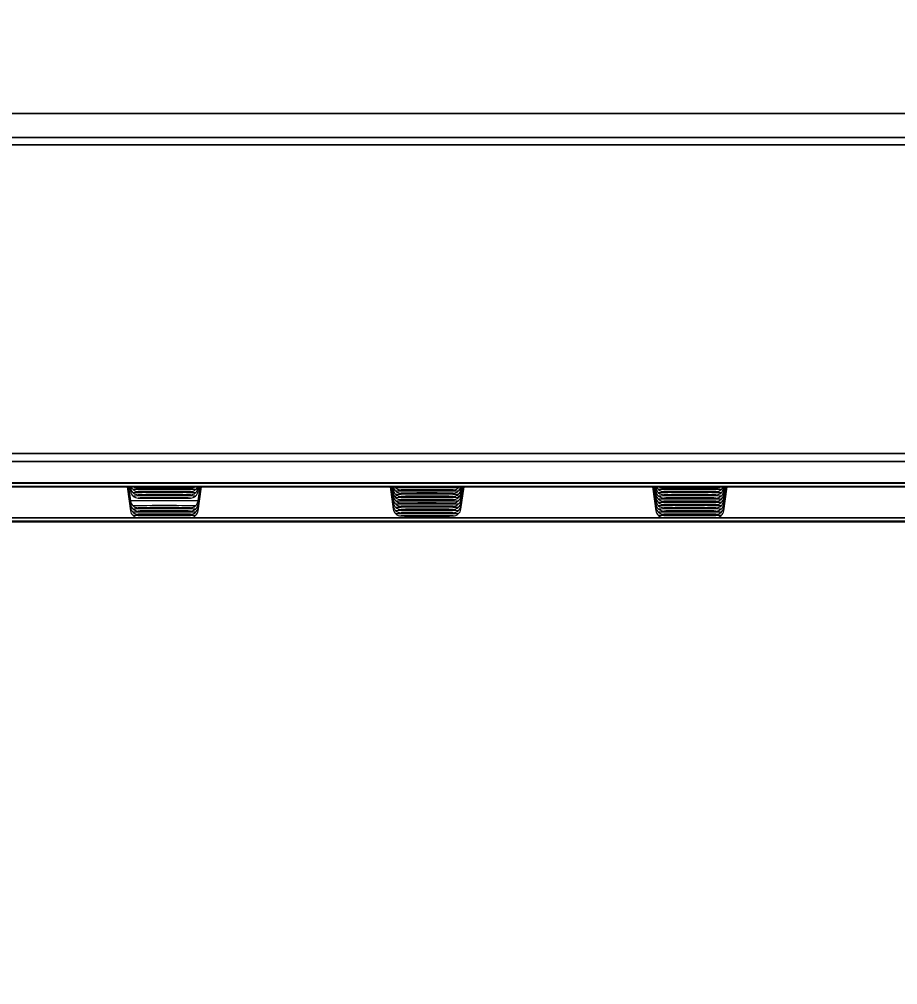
# Model space of a CAD drawing. Header units: millimetres. Extents: x 8883 to 11259, y -10160 to -6800.
# Drawn here: x 9702.96 to 9736.21, y -7774.29 to -7737.75 of the extents above; entities that cross this region are included whole.
import ezdxf

# ---------------------------------------------------------------- set-up
doc = ezdxf.new("R2010")
doc.units = ezdxf.units.MM
doc.layers.add('DIM', color=5, linetype='Continuous', lineweight=13)
doc.styles.add('ARIAL', font='arial.ttf')
doc.dimstyles.get("Standard").update_dxf_attribs({"dimtxt": 15, "dimasz": 15, "dimexe": 0.18, "dimexo": 0.0625, "dimgap": 4, "dimtad": 0, "dimdec": 1, "dimdsep": 46, "dimtxsty": 'ARIAL', "dimcen": 0, "dimclrd": 5, "dimclre": 5, "dimclrt": 5, "dimadec": 0, "dimazin": 0, "dimtfac": 1, "dimtdec": 1, "dimtofl": 0, "dimtmove": 0, "dimatfit": 3, "dimfxl": 1, "dimtolj": 1, "dimtzin": 0, "dimarcsym": 0})

# ---------------------------------------------------------------- blocks, each defined once
blk = doc.blocks.new('*D185')
at = {"layer": 'Defpoints', "color": 0, "transparency": 16777216}
for p in [(9678.596, -7626.145), (9989.37, -9683.127), (10114.894, -9683.127)]:
    blk.add_point(p, dxfattribs=at)
at = {"layer": 'DIM', "color": 5, "lineweight": -2, "transparency": 16777216}
for p, q in [((9678.658, -7626.145), (10115.074, -7626.145)), ((10114.894, -7644.145), (10114.894, -8614.508)), ((10114.894, -9665.127), (10114.894, -8694.764)), ((9989.433, -9683.127), (10115.074, -9683.127))]:
    blk.add_line(p, q, dxfattribs=at)
at = {"layer": 'DIM', "color": 5, "transparency": 16777216}
for points in [[(10111.894, -7644.145), (10117.894, -7644.145), (10114.894, -7626.145)], [(10111.894, -9665.127), (10117.894, -9665.127), (10114.894, -9683.127)]]:
    blk.add_solid(points, dxfattribs=at)
at = {"layer": 'DIM', "color": 5, "transparency": 16777216, "insert": (10114.894, -8654.636), "char_height": 18, "attachment_point": 5, "rotation": 90, "style": 'ARIAL'}
blk.add_mtext('\\A1;(2280)', dxfattribs=at)

msp = doc.modelspace()

# ---------------------------------------------------------------- linework, layer by layer
at = {"linetype": 'Continuous', "lineweight": 18}
for p, q in [((9549.041, -7741.315), (9808.15, -7741.315)), ((9549.034, -7742.503), (9808.157, -7742.503)), ((9808.157, -7742.503), (9549.034, -7742.503)), ((9549.041, -7742.23), (9808.15, -7742.23)), ((9808.15, -7742.23), (9549.041, -7742.23)), ((9808.565, -7754.183), (9548.624, -7754.183)), ((9548.624, -7754.183), (9808.565, -7754.183)), ((9808.573, -7754.48), (9548.62, -7754.48)), ((9548.62, -7754.48), (9808.573, -7754.48)), ((9548.618, -7755.295), (9808.573, -7755.295)), ((9808.573, -7755.295), (9548.618, -7755.295)), ((9548.618, -7755.312), (9808.573, -7755.312)), ((9808.575, -7755.432), (9548.618, -7755.432)), ((9808.574, -7755.446), (9548.618, -7755.446)), ((9548.618, -7755.446), (9808.574, -7755.446)), ((9707.035, -7755.446), (9707.162, -7756.349)), ((9707.052, -7755.446), (9707.162, -7756.226)), ((9707.07, -7755.446), (9707.162, -7756.103)), ((9707.087, -7755.446), (9707.162, -7755.98)), ((9707.139, -7755.446), (9707.162, -7755.611)), ((9707.156, -7755.446), (9707.162, -7755.488)), ((9709.729, -7756.349), (9709.856, -7755.446)), ((9709.729, -7756.349), (9709.856, -7755.446)), ((9709.729, -7756.226), (9709.839, -7755.446)), ((9709.729, -7756.226), (9709.839, -7755.446)), ((9709.729, -7756.103), (9709.822, -7755.446)), ((9709.729, -7756.103), (9709.822, -7755.446)), ((9709.729, -7755.98), (9709.804, -7755.446)), ((9709.729, -7755.98), (9709.804, -7755.446)), ((9709.729, -7755.611), (9709.752, -7755.446)), ((9709.729, -7755.611), (9709.752, -7755.446)), ((9709.729, -7755.488), (9709.735, -7755.446)), ((9709.729, -7755.488), (9709.735, -7755.446)), ((9716.994, -7755.446), (9717.112, -7756.288)), ((9717.011, -7755.446), (9717.112, -7756.165)), ((9717.028, -7755.446), (9717.112, -7756.042)), ((9717.045, -7755.446), (9717.112, -7755.918)), ((9717.063, -7755.446), (9717.112, -7755.795)), ((9717.08, -7755.446), (9717.112, -7755.672)), ((9717.097, -7755.446), (9717.112, -7755.549)), ((9719.679, -7756.288), (9719.798, -7755.446)), ((9719.679, -7756.165), (9719.78, -7755.446)), ((9719.679, -7756.042), (9719.763, -7755.446)), ((9719.679, -7755.918), (9719.746, -7755.446)), ((9719.679, -7755.918), (9719.746, -7755.446)), ((9719.679, -7755.795), (9719.728, -7755.446)), ((9719.679, -7755.672), (9719.711, -7755.446)), ((9719.679, -7755.672), (9719.711, -7755.446)), ((9719.679, -7755.549), (9719.694, -7755.446)), ((9726.935, -7755.446), (9727.062, -7756.349)), ((9726.952, -7755.446), (9727.062, -7756.226)), ((9726.97, -7755.446), (9727.062, -7756.103)), ((9726.987, -7755.446), (9727.062, -7755.98)), ((9727.004, -7755.446), (9727.062, -7755.857)), ((9727.021, -7755.446), (9727.062, -7755.734)), ((9727.039, -7755.446), (9727.062, -7755.611)), ((9727.056, -7755.446), (9727.062, -7755.488)), ((9729.629, -7756.349), (9729.756, -7755.446)), ((9729.629, -7756.226), (9729.739, -7755.446)), ((9729.629, -7756.103), (9729.722, -7755.446)), ((9729.629, -7755.98), (9729.704, -7755.446)), ((9729.629, -7755.857), (9729.687, -7755.446)), ((9729.629, -7755.857), (9729.687, -7755.446)), ((9729.629, -7755.734), (9729.67, -7755.446)), ((9729.629, -7755.734), (9729.67, -7755.446)), ((9729.629, -7755.611), (9729.652, -7755.446)), ((9729.629, -7755.488), (9729.635, -7755.446)), ((9548.618, -7756.749), (9808.573, -7756.749)), ((9808.573, -7756.749), (9548.618, -7756.749)), ((9548.618, -7756.763), (9808.565, -7756.763)), ((9688.754, -7756.614), (9708.218, -7756.614)), ((9708.218, -7756.614), (9688.754, -7756.614)), ((9708.653, -7756.614), (9728.117, -7756.614)), ((9728.117, -7756.614), (9708.653, -7756.614)), ((9728.556, -7756.614), (9748.02, -7756.614)), ((9748.02, -7756.614), (9728.556, -7756.614))]:
    msp.add_line(p, q, dxfattribs=at)
at = {"linetype": 'Continuous', "lineweight": 13}
for centre, major_axis, ratio, start_param, end_param in [((9708.446, -7755.488), (-1.284, 0), 0.006916, 6.017818, 6.283185), ((9708.446, -7755.611), (-1.284, 0), 0.006916, 6.017818, 6.283185), ((9708.446, -7755.549), (-1.183, 0), 0.006916, 3.141593, 6.283185), ((9708.446, -7755.672), (-1.183, 0), 0.006916, 3.141593, 6.283185), ((9708.446, -7755.5), (-0.987, 0), 0.006916, 3.141593, 6.283185), ((9708.446, -7755.623), (-0.987, 0), 0.006916, 3.141593, 6.283185), ((9708.446, -7755.488), (-1.284, 0), 0.006916, 3.141593, 3.406957), ((9708.446, -7755.611), (-1.284, 0), 0.006916, 3.141593, 3.406957), ((9718.396, -7755.549), (-1.284, 0), 0.006916, 6.017818, 6.283185), ((9718.396, -7755.672), (-1.284, 0), 0.006916, 6.017818, 6.283185), ((9718.396, -7755.488), (-1.183, 0), 0.006916, 3.141593, 6.283185), ((9718.396, -7755.611), (-1.183, 0), 0.006916, 3.141593, 6.283185), ((9718.396, -7755.561), (-0.987, 0), 0.006916, 3.141593, 6.283185), ((9718.396, -7755.684), (-0.987, 0), 0.006916, 3.141593, 6.283185), ((9718.396, -7755.549), (-1.284, 0), 0.006916, 3.141593, 3.406957), ((9718.396, -7755.672), (-1.284, 0), 0.006916, 3.141593, 3.406957), ((9728.346, -7755.488), (-1.284, 0), 0.006916, 6.017818, 6.283185), ((9728.346, -7755.611), (-1.284, 0), 0.006916, 6.017818, 6.283185), ((9728.346, -7755.549), (-1.183, 0), 0.006916, 3.141593, 6.283185), ((9728.346, -7755.672), (-1.183, 0), 0.006916, 3.141593, 6.283185), ((9728.346, -7755.5), (-0.987, 0), 0.006916, 3.141593, 6.283185), ((9728.346, -7755.623), (-0.987, 0), 0.006916, 3.141593, 6.283185), ((9728.346, -7755.488), (-1.284, 0), 0.006916, 3.141593, 3.406957), ((9728.346, -7755.611), (-1.284, 0), 0.006916, 3.141593, 3.406957), ((9708.446, -7755.98), (-1.284, 0), 0.006916, 3.141593, 6.283185), ((9708.446, -7755.795), (-1.183, 0), 0.006916, 3.141593, 6.283185), ((9708.446, -7755.746), (-0.987, 0), 0.006916, 3.141593, 6.283185), ((9708.446, -7755.869), (-0.987, 0), 0.006916, 3.141593, 6.283185), ((9718.396, -7755.918), (-1.284, 0), 0.006916, 6.017818, 6.283185), ((9718.396, -7756.042), (-1.284, 0), 0.006916, 6.017818, 6.283185), ((9718.396, -7755.734), (-1.183, 0), 0.006916, 3.141593, 6.283185), ((9718.396, -7755.857), (-1.183, 0), 0.006916, 3.141593, 6.283185), ((9717.409, -7755.63), (-0.3, 0), 0.999976, 0.854549, 1.570134), ((9718.396, -7755.807), (-0.987, 0), 0.006916, 3.141593, 6.283185), ((9718.396, -7755.93), (-0.987, 0), 0.006916, 3.141593, 6.283185), ((9718.396, -7755.918), (-1.284, 0), 0.006916, 3.141593, 3.406957), ((9718.396, -7756.042), (-1.284, 0), 0.006916, 3.141593, 3.406957), ((9728.346, -7755.734), (-1.284, 0), 0.006916, 6.017818, 6.283185), ((9728.346, -7755.857), (-1.284, 0), 0.006916, 6.017818, 6.283185), ((9728.346, -7755.98), (-1.284, 0), 0.006916, 6.017818, 6.283185), ((9728.346, -7755.795), (-1.183, 0), 0.006916, 3.141593, 6.283185), ((9728.346, -7755.918), (-1.183, 0), 0.006916, 3.141593, 6.283185), ((9727.359, -7755.692), (-0.3, 0), 0.999976, 0.854607, 1.570192), ((9728.346, -7756.042), (-1.183, 0), 0.006916, 3.141593, 6.283185), ((9727.359, -7755.815), (-0.3, 0), 0.999976, 0.854607, 1.570192), ((9728.346, -7755.746), (-0.987, 0), 0.006916, 3.141593, 6.283185), ((9728.346, -7755.869), (-0.987, 0), 0.006916, 3.141593, 6.283185), ((9728.346, -7755.992), (-0.987, 0), 0.006916, 3.141593, 6.283185), ((9729.332, -7755.692), (-0.3, 0), 0.999976, 1.570299, 2.285778), ((9729.332, -7755.815), (-0.3, 0), 0.999976, 1.570299, 2.285778), ((9728.346, -7755.734), (-1.284, 0), 0.006916, 3.141593, 3.406957), ((9728.346, -7755.857), (-1.284, 0), 0.006916, 3.141593, 3.406957), ((9728.346, -7755.98), (-1.284, 0), 0.006916, 3.141593, 3.406957), ((9708.446, -7756.103), (-1.284, 0), 0.006916, 6.017818, 6.283185), ((9708.446, -7756.226), (-1.284, 0), 0.006916, 6.017818, 6.283185), ((9708.446, -7756.349), (-1.284, 0), 0.006916, 6.017818, 6.283185), ((9708.446, -7756.165), (-1.183, 0), 0.006916, 3.141593, 6.283185), ((9707.459, -7755.938), (-0.3, 0), 0.999976, 0.854497, 1.570082), ((9708.446, -7756.288), (-1.183, 0), 0.006916, 3.141593, 6.283185), ((9707.459, -7756.061), (-0.3, 0), 0.999976, 0.854497, 1.570082), ((9708.446, -7756.411), (-1.183, 0), 0.006916, 3.141593, 6.283185), ((9707.459, -7756.184), (-0.3, 0), 0.999976, 0.854497, 1.570082), ((9708.446, -7756.238), (-0.987, 0), 0.006916, 3.141593, 6.283185), ((9708.446, -7756.238), (-0.987, 0), 0.006916, 0, 3.141593), ((9708.446, -7756.361), (-0.987, 0), 0.006916, 3.141593, 6.283185), ((9708.446, -7756.361), (-0.987, 0), 0.006916, 0, 3.141593), ((9709.432, -7755.938), (-0.3, 0), 0.999976, 1.570208, 2.285667), ((9709.432, -7756.061), (-0.3, 0), 0.999976, 1.570208, 2.285667), ((9709.432, -7756.184), (-0.3, 0), 0.999976, 1.570208, 2.285667), ((9708.446, -7756.103), (-1.284, 0), 0.006916, 3.141593, 3.406957), ((9708.446, -7756.226), (-1.284, 0), 0.006916, 3.141593, 3.406957), ((9708.446, -7756.349), (-1.284, 0), 0.006916, 3.141593, 3.406957), ((9718.396, -7756.165), (-1.284, 0), 0.006916, 6.017818, 6.283185), ((9718.396, -7756.288), (-1.284, 0), 0.006916, 6.017818, 6.283185), ((9718.396, -7756.103), (-1.183, 0), 0.006916, 3.141593, 6.283185), ((9718.396, -7756.226), (-1.183, 0), 0.006916, 3.141593, 6.283185), ((9718.396, -7756.349), (-1.183, 0), 0.006916, 3.141593, 6.283185), ((9718.396, -7756.177), (-0.987, 0), 0.006916, 3.141593, 6.283185), ((9718.396, -7756.3), (-0.987, 0), 0.006916, 3.141593, 6.283185), ((9718.396, -7756.423), (-0.987, 0), 0.006916, 3.141593, 6.283185), ((9718.396, -7756.165), (-1.284, 0), 0.006916, 3.141593, 3.406957), ((9718.396, -7756.288), (-1.284, 0), 0.006916, 3.141593, 3.406957), ((9728.346, -7756.103), (-1.284, 0), 0.006916, 6.017818, 6.283185), ((9728.346, -7756.226), (-1.284, 0), 0.006916, 6.017818, 6.283185), ((9728.346, -7756.349), (-1.284, 0), 0.006916, 6.017818, 6.283185), ((9728.346, -7756.165), (-1.183, 0), 0.006916, 3.141593, 6.283185), ((9727.359, -7755.938), (-0.3, 0), 0.999976, 0.854607, 1.570192), ((9728.346, -7756.288), (-1.183, 0), 0.006916, 3.141593, 6.283185), ((9727.359, -7756.061), (-0.3, 0), 0.999976, 0.854607, 1.570192), ((9728.346, -7756.411), (-1.183, 0), 0.006916, 3.141593, 6.283185), ((9727.359, -7756.184), (-0.3, 0), 0.999976, 0.854607, 1.570192), ((9728.346, -7756.115), (-0.987, 0), 0.006916, 3.141593, 6.283185), ((9728.346, -7756.115), (-0.987, 0), 0.006916, 0, 3.141593), ((9728.346, -7756.238), (-0.987, 0), 0.006916, 3.141593, 6.283185), ((9728.346, -7756.238), (-0.987, 0), 0.006916, 0, 3.141593), ((9728.346, -7756.361), (-0.987, 0), 0.006916, 3.141593, 6.283185), ((9728.346, -7756.361), (-0.987, 0), 0.006916, 0, 3.141593), ((9729.332, -7755.938), (-0.3, 0), 0.999976, 1.570299, 2.285778), ((9729.332, -7756.061), (-0.3, 0), 0.999976, 1.570299, 2.285778), ((9729.332, -7756.184), (-0.3, 0), 0.999976, 1.570299, 2.285778), ((9728.346, -7756.103), (-1.284, 0), 0.006916, 3.141593, 3.406957), ((9728.346, -7756.226), (-1.284, 0), 0.006916, 3.141593, 3.406957), ((9728.346, -7756.349), (-1.284, 0), 0.006916, 3.141593, 3.406957), ((9708.446, -7756.534), (-1.183, 0), 0.006916, 3.141593, 6.283185), ((9707.459, -7756.308), (-0.3, 0), 0.999976, 0.854497, 1.570082), ((9708.446, -7756.484), (-0.987, 0), 0.006916, 3.141593, 6.283185), ((9708.446, -7756.484), (-0.987, 0), 0.006916, 0, 3.141593), ((9708.446, -7756.608), (-0.987, 0), 0.006916, 3.141593, 6.283185), ((9708.446, -7756.608), (-0.987, 0), 0.006916, 0, 3.141593), ((9709.432, -7756.308), (-0.3, 0), 0.999976, 1.570208, 2.285667), ((9718.396, -7756.472), (-1.183, 0), 0.006916, 3.141593, 6.283185), ((9718.396, -7756.546), (-0.987, 0), 0.006916, 3.141593, 6.283185), ((9728.346, -7756.534), (-1.183, 0), 0.006916, 3.141593, 6.283185), ((9727.359, -7756.308), (-0.3, 0), 0.999976, 0.854607, 1.570192), ((9728.346, -7756.484), (-0.987, 0), 0.006916, 3.141593, 6.283185), ((9728.346, -7756.484), (-0.987, 0), 0.006916, 0, 3.141593), ((9728.346, -7756.608), (-0.987, 0), 0.006916, 3.141593, 6.283185), ((9728.346, -7756.608), (-0.987, 0), 0.006916, 0, 3.141593), ((9729.332, -7756.308), (-0.3, 0), 0.999976, 1.570299, 2.285778)]:
    msp.add_ellipse(centre, major_axis=major_axis, ratio=ratio, start_param=start_param, end_param=end_param, dxfattribs=at)
at = {"linetype": 'Continuous', "lineweight": 18}
for centre, major_axis, ratio, start_param, end_param in [((9707.459, -7755.446), (0.3, 0), 0.999976, 3.280185, 3.99577), ((9707.459, -7755.569), (0.3, 0), 0.999976, 3.280185, 3.99577), ((9707.459, -7755.323), (0.3, 0), 0.999976, 3.56274, 3.99577), ((9707.459, -7755.323), (-0.3, 0), 0.999976, 0.854497, 1.570082), ((9707.459, -7755.446), (-0.3, 0), 0.999976, 0.854497, 1.570082), ((9707.459, -7755.2), (-0.3, 0), 0.999976, 0.960851, 1.570082), ((9708.446, -7755.5), (-0.987, 0), 0.006916, 0.000092, 3.141593), ((9708.446, -7755.623), (-0.987, 0), 0.006916, 0, 3.141593), ((9708.446, -7755.5), (0.5, 0), 0.006916, 0, 3.141593), ((9708.446, -7755.5), (0.5, 0), 0.006916, 3.141593, 6.283185), ((9708.446, -7755.623), (0.35, 0), 0.006916, 0, 3.141593), ((9708.446, -7755.623), (0.35, 0), 0.006916, 3.141593, 6.283185), ((9709.432, -7755.2), (-0.3, 0), 0.999976, 1.570208, 2.17942), ((9709.432, -7755.323), (-0.3, 0), 0.999976, 1.570208, 2.285667), ((9709.432, -7755.446), (-0.3, 0), 0.999976, 1.570208, 2.285667), ((9709.432, -7755.323), (0.3, 0), 0.999976, 5.426942, 5.859972), ((9709.432, -7755.446), (0.3, 0), 0.999976, 5.426942, 6.142527), ((9709.432, -7755.569), (0.3, 0), 0.999976, 5.426942, 6.142527), ((9717.409, -7755.507), (0.3, 0), 0.999976, 3.280185, 3.99577), ((9717.409, -7755.63), (0.3, 0), 0.999976, 3.280185, 3.99577), ((9717.409, -7755.384), (0.3, 0), 0.999976, 3.346588, 3.99577), ((9717.409, -7755.261), (0.3, 0), 0.999976, 3.802831, 3.99577), ((9717.409, -7755.261), (-0.3, 0), 0.999976, 0.854549, 1.570134), ((9717.409, -7755.384), (-0.3, 0), 0.999976, 0.854549, 1.570134), ((9718.396, -7755.561), (-0.987, 0), 0.006916, 0.000079, 3.141593), ((9718.396, -7755.684), (-0.987, 0), 0.006916, 0.000079, 3.141593), ((9718.396, -7755.561), (0.5, 0), 0.006916, 0, 3.141593), ((9718.396, -7755.561), (0.5, 0), 0.006916, 3.141593, 6.283185), ((9718.396, -7755.684), (0.35, 0), 0.006916, 0, 3.141593), ((9718.396, -7755.684), (0.35, 0), 0.006916, 3.141593, 6.283185), ((9719.382, -7755.261), (-0.3, 0), 0.999976, 1.570253, 2.285722), ((9719.382, -7755.384), (-0.3, 0), 0.999976, 1.570253, 2.285722), ((9719.382, -7755.384), (0.3, 0), 0.999976, 5.426943, 6.076124), ((9719.382, -7755.261), (0.3, 0), 0.999976, 5.426943, 5.619882), ((9719.382, -7755.507), (0.3, 0), 0.999976, 5.426943, 6.142528), ((9719.382, -7755.63), (0.3, 0), 0.999976, 5.426943, 6.142528), ((9727.359, -7755.446), (0.3, 0), 0.999976, 3.280185, 3.99577), ((9727.359, -7755.569), (0.3, 0), 0.999976, 3.280185, 3.99577), ((9727.359, -7755.323), (0.3, 0), 0.999976, 3.56274, 3.99577), ((9727.359, -7755.323), (-0.3, 0), 0.999976, 0.854607, 1.570192), ((9727.359, -7755.446), (-0.3, 0), 0.999976, 0.854607, 1.570192), ((9727.359, -7755.2), (-0.3, 0), 0.999976, 0.96096, 1.570192), ((9728.346, -7755.5), (-0.987, 0), 0.006916, 0, 3.141593), ((9728.346, -7755.623), (-0.987, 0), 0.006916, 0, 3.141593), ((9728.346, -7755.5), (0.5, 0), 0.006916, 0, 3.141593), ((9728.346, -7755.5), (0.5, 0), 0.006916, 3.141593, 6.283185), ((9728.346, -7755.623), (0.35, 0), 0.006916, 0, 3.141593), ((9728.346, -7755.623), (0.35, 0), 0.006916, 3.141593, 6.283185), ((9729.332, -7755.2), (-0.3, 0), 0.999976, 1.570299, 2.179514), ((9729.332, -7755.323), (-0.3, 0), 0.999976, 1.570299, 2.285778), ((9729.332, -7755.446), (-0.3, 0), 0.999976, 1.570299, 2.285778), ((9729.332, -7755.323), (0.3, 0), 0.999976, 5.426942, 5.859972), ((9729.332, -7755.446), (0.3, 0), 0.999976, 5.426942, 6.142527), ((9729.332, -7755.569), (0.3, 0), 0.999976, 5.426942, 6.142527), ((9707.459, -7755.938), (0.3, 0), 0.999976, 3.280185, 3.99577), ((9707.459, -7755.569), (-0.3, 0), 0.999976, 0.854497, 1.570082), ((9708.446, -7755.746), (-0.987, 0), 0.006916, 0, 3.141593), ((9708.446, -7755.869), (-0.987, 0), 0.006916, 0, 3.141593), ((9708.446, -7755.746), (0.35, 0), 0.006916, 0, 3.141593), ((9708.446, -7755.746), (0.35, 0), 0.006916, 3.141593, 6.283185), ((9708.446, -7755.869), (0.35, 0), 0.006916, 0, 3.141593), ((9708.446, -7755.869), (0.35, 0), 0.006916, 3.141593, 6.283185), ((9709.432, -7755.569), (-0.3, 0), 0.999976, 1.570208, 2.285667), ((9709.432, -7755.938), (0.3, 0), 0.999976, 5.426942, 6.142527), ((9717.409, -7755.754), (0.3, 0), 0.999976, 3.282251, 3.997836), ((9717.409, -7755.877), (0.3, 0), 0.999976, 3.280185, 3.99577), ((9717.409, -7756), (0.3, 0), 0.999976, 3.280185, 3.99577), ((9717.409, -7755.507), (-0.3, 0), 0.999976, 0.854549, 1.570134), ((9717.409, -7755.754), (-0.3, 0), 0.999976, 0.855872, 1.571457), ((9718.396, -7755.807), (-0.987, 0), 0.006916, 0, 3.141593), ((9718.396, -7755.93), (-0.987, 0), 0.006916, 0.000079, 3.141593), ((9718.396, -7756.054), (-0.987, 0), 0.006916, 0.000001, 3.141593), ((9718.396, -7755.807), (0.35, 0), 0.006916, 0, 3.141593), ((9718.396, -7755.807), (0.35, 0), 0.006916, 3.141593, 6.283185), ((9718.396, -7755.93), (0.35, 0), 0.006916, 0, 3.141593), ((9718.396, -7755.93), (0.35, 0), 0.006916, 3.141593, 6.283185), ((9718.396, -7756.054), (0.35, 0), 0.006916, 0, 3.141593), ((9718.396, -7756.054), (0.35, 0), 0.006916, 3.141593, 6.283185), ((9719.382, -7755.507), (-0.3, 0), 0.999976, 1.570253, 2.285722), ((9719.382, -7755.63), (-0.3, 0), 0.999976, 1.570253, 2.285722), ((9719.382, -7755.754), (-0.3, 0), 0.999976, 1.570253, 2.285722), ((9719.382, -7755.754), (0.3, 0), 0.999976, 5.426943, 6.142528), ((9719.382, -7755.877), (0.3, 0), 0.999976, 5.426943, 6.142528), ((9719.382, -7756), (0.3, 0), 0.999976, 5.426943, 6.142528), ((9727.359, -7755.692), (0.3, 0), 0.999976, 3.280185, 3.99577), ((9727.359, -7755.815), (0.3, 0), 0.999976, 3.280185, 3.99577), ((9727.359, -7755.938), (0.3, 0), 0.999976, 3.280185, 3.99577), ((9727.359, -7755.569), (-0.3, 0), 0.999976, 0.854607, 1.570192), ((9728.346, -7755.746), (-0.987, 0), 0.006916, 0.000067, 3.141446), ((9728.346, -7755.869), (-0.987, 0), 0.006916, 0.000067, 3.141446), ((9728.346, -7755.992), (-0.987, 0), 0.006916, 0.000067, 3.141446), ((9728.346, -7755.746), (0.35, 0), 0.006916, 0, 3.141593), ((9728.346, -7755.746), (0.35, 0), 0.006916, 3.141593, 6.283185), ((9728.346, -7755.869), (0.35, 0), 0.006916, 0, 3.141593), ((9728.346, -7755.869), (0.35, 0), 0.006916, 3.141593, 6.283185), ((9728.346, -7755.992), (0.35, 0), 0.006916, 0, 3.141593), ((9728.346, -7755.992), (0.35, 0), 0.006916, 3.141593, 6.283185), ((9729.332, -7755.569), (-0.3, 0), 0.999976, 1.570299, 2.285778), ((9729.332, -7755.692), (0.3, 0), 0.999976, 5.426942, 6.142527), ((9729.332, -7755.815), (0.3, 0), 0.999976, 5.426942, 6.142527), ((9729.332, -7755.938), (0.3, 0), 0.999976, 5.426942, 6.142527), ((9707.459, -7756.061), (0.3, 0), 0.999976, 3.280185, 3.99577), ((9707.459, -7756.184), (0.3, 0), 0.999976, 3.280185, 3.99577), ((9707.459, -7756.308), (0.3, 0), 0.999976, 3.280185, 3.99577), ((9708.446, -7756.238), (0.35, 0), 0.006916, 0, 3.141593), ((9708.446, -7756.238), (0.35, 0), 0.006916, 3.141593, 6.283185), ((9708.446, -7756.361), (0.35, 0), 0.006916, 0, 3.141593), ((9708.446, -7756.361), (0.35, 0), 0.006916, 3.141593, 6.283185), ((9709.432, -7756.061), (0.3, 0), 0.999976, 5.426942, 6.142527), ((9709.432, -7756.184), (0.3, 0), 0.999976, 5.426942, 6.142527), ((9709.432, -7756.308), (0.3, 0), 0.999976, 5.426942, 6.142527), ((9717.409, -7756.123), (0.3, 0), 0.999976, 3.280185, 3.99577), ((9717.409, -7756.246), (0.3, 0), 0.999976, 3.280185, 3.99577), ((9717.409, -7755.877), (-0.3, 0), 0.999976, 0.854549, 1.570134), ((9717.409, -7756), (-0.3, 0), 0.999976, 0.854549, 1.570134), ((9717.409, -7756.123), (-0.3, 0), 0.999976, 0.854549, 1.570134), ((9718.396, -7756.177), (-0.987, 0), 0.006916, 0, 3.141593), ((9718.396, -7756.3), (-0.987, 0), 0.006916, 0, 3.141593), ((9718.396, -7756.423), (-0.987, 0), 0.006916, 0, 3.141593), ((9718.396, -7756.177), (0.35, 0), 0.006916, 0, 3.141593), ((9718.396, -7756.177), (0.35, 0), 0.006916, 3.141593, 6.283185), ((9718.396, -7756.3), (0.35, 0), 0.006916, 0, 3.141593), ((9718.396, -7756.3), (0.35, 0), 0.006916, 3.141593, 6.283185), ((9718.396, -7756.423), (0.35, 0), 0.006916, 0, 3.141593), ((9718.396, -7756.423), (0.35, 0), 0.006916, 3.141593, 6.283185), ((9719.382, -7755.877), (-0.3, 0), 0.999976, 1.570253, 2.285722), ((9719.382, -7756), (-0.3, 0), 0.999976, 1.570253, 2.285722), ((9719.382, -7756.123), (-0.3, 0), 0.999976, 1.570253, 2.285722), ((9719.382, -7756.123), (0.3, 0), 0.999976, 5.426943, 6.142528), ((9719.382, -7756.246), (0.3, 0), 0.999976, 5.426943, 6.142528), ((9727.359, -7756.061), (0.3, 0), 0.999976, 3.280185, 3.99577), ((9727.359, -7756.184), (0.3, 0), 0.999976, 3.280185, 3.99577), ((9727.359, -7756.308), (0.3, 0), 0.999976, 3.280185, 3.99577), ((9728.346, -7756.115), (0.35, 0), 0.006916, 0, 3.141593), ((9728.346, -7756.115), (0.35, 0), 0.006916, 3.141593, 6.283185), ((9728.346, -7756.238), (0.35, 0), 0.006916, 0, 3.141593), ((9728.346, -7756.238), (0.35, 0), 0.006916, 3.141593, 6.283185), ((9728.346, -7756.361), (0.35, 0), 0.006916, 0, 3.141593), ((9728.346, -7756.361), (0.35, 0), 0.006916, 3.141593, 6.283185), ((9729.332, -7756.061), (0.3, 0), 0.999976, 5.426942, 6.142527), ((9729.332, -7756.184), (0.3, 0), 0.999976, 5.426942, 6.142527), ((9729.332, -7756.308), (0.3, 0), 0.999976, 5.426942, 6.142527), ((9708.446, -7756.608), (0.5, 0), 0.006916, 0, 3.141593), ((9708.446, -7756.608), (0.5, 0), 0.006916, 3.141593, 6.283185), ((9708.446, -7756.484), (0.35, 0), 0.006916, 0, 3.141593), ((9708.446, -7756.484), (0.35, 0), 0.006916, 3.141593, 6.283185), ((9717.409, -7756.246), (-0.3, 0), 0.999976, 0.854549, 1.570134), ((9718.396, -7756.546), (-0.987, 0), 0.006916, 0, 3.141593), ((9718.396, -7756.546), (0.5, 0), 0.006916, 0, 3.141593), ((9718.396, -7756.546), (0.5, 0), 0.006916, 3.141593, 6.283185), ((9719.382, -7756.246), (-0.3, 0), 0.999976, 1.570253, 2.285722), ((9728.346, -7756.608), (0.5, 0), 0.006916, 0, 3.141593), ((9728.346, -7756.608), (0.5, 0), 0.006916, 3.141593, 6.283185), ((9728.346, -7756.484), (0.35, 0), 0.006916, 0, 3.141593), ((9728.346, -7756.484), (0.35, 0), 0.006916, 3.141593, 6.283185)]:
    msp.add_ellipse(centre, major_axis=major_axis, ratio=ratio, start_param=start_param, end_param=end_param, dxfattribs=at)
for points in [[(9808.15, -7741.315), (9721.829, -7741.315), (9635.375, -7741.315), (9549.041, -7741.315)], [(9548.618, -7755.432), (9635.27, -7755.432), (9721.923, -7755.432), (9808.575, -7755.432)], [(9808.565, -7756.763), (9721.916, -7756.763), (9635.267, -7756.763), (9548.618, -7756.763)]]:
    msp.add_open_spline(points, degree=3, dxfattribs=at)
for points, knots in [([(9717.218, -7755.49), (9717.223, -7755.495), (9717.243, -7755.514), (9717.283, -7755.535), (9717.327, -7755.551), (9717.359, -7755.557), (9717.376, -7755.56), (9717.389, -7755.561), (9717.405, -7755.562), (9717.443, -7755.563), (9717.563, -7755.565), (9717.839, -7755.567), (9718.101, -7755.568), (9718.259, -7755.568), (9718.293, -7755.568)], [0, 0, 0, 0, 0.014647, 0.052722, 0.08343, 0.104636, 0.118281, 0.132961, 0.157934, 0.226513, 0.472545, 0.699141, 0.93656, 1, 1, 1, 1]), ([(9718.293, -7755.568), (9718.386, -7755.568), (9718.6, -7755.568), (9718.929, -7755.567), (9719.211, -7755.565), (9719.343, -7755.563), (9719.385, -7755.562), (9719.405, -7755.561), (9719.428, -7755.558), (9719.466, -7755.551), (9719.519, -7755.532), (9719.553, -7755.506), (9719.568, -7755.492)], [0, 0, 0, 0, 0.153639, 0.363378, 0.573422, 0.785196, 0.862294, 0.89394, 0.908636, 0.92627, 0.96587, 1, 1, 1, 1]), ([(9717.218, -7755.982), (9717.223, -7755.988), (9717.243, -7756.007), (9717.283, -7756.027), (9717.327, -7756.043), (9717.359, -7756.05), (9717.376, -7756.052), (9717.389, -7756.053), (9717.405, -7756.054), (9717.443, -7756.056), (9717.563, -7756.058), (9717.839, -7756.059), (9718.101, -7756.06), (9718.259, -7756.06), (9718.293, -7756.06)], [0, 0, 0, 0, 0.014647, 0.052723, 0.08343, 0.104636, 0.118282, 0.132962, 0.157934, 0.226513, 0.472546, 0.699142, 0.936561, 1, 1, 1, 1]), ([(9718.293, -7756.06), (9718.386, -7756.06), (9718.6, -7756.06), (9718.929, -7756.06), (9719.211, -7756.058), (9719.343, -7756.056), (9719.385, -7756.054), (9719.405, -7756.053), (9719.428, -7756.05), (9719.466, -7756.043), (9719.519, -7756.025), (9719.553, -7755.999), (9719.568, -7755.984)], [0, 0, 0, 0, 0.15364, 0.363378, 0.573423, 0.785197, 0.862294, 0.89394, 0.908636, 0.92627, 0.96587, 1, 1, 1, 1]), ([(9727.168, -7755.921), (9727.173, -7755.926), (9727.193, -7755.945), (9727.233, -7755.966), (9727.277, -7755.982), (9727.309, -7755.988), (9727.326, -7755.99), (9727.339, -7755.992), (9727.355, -7755.993), (9727.393, -7755.994), (9727.513, -7755.996), (9727.789, -7755.998), (9728.051, -7755.999), (9728.209, -7755.999), (9728.243, -7755.999)], [0, 0, 0, 0, 0.014647, 0.052722, 0.08343, 0.104636, 0.118281, 0.132961, 0.157934, 0.226513, 0.472545, 0.699141, 0.93656, 1, 1, 1, 1]), ([(9728.243, -7755.999), (9728.336, -7755.999), (9728.55, -7755.999), (9728.879, -7755.998), (9729.161, -7755.996), (9729.293, -7755.994), (9729.335, -7755.993), (9729.355, -7755.992), (9729.378, -7755.989), (9729.416, -7755.981), (9729.469, -7755.963), (9729.503, -7755.937), (9729.518, -7755.923)], [0, 0, 0, 0, 0.153639, 0.363378, 0.573422, 0.785196, 0.862294, 0.89394, 0.908636, 0.92627, 0.96587, 1, 1, 1, 1]), ([(9707.268, -7756.167), (9707.273, -7756.173), (9707.293, -7756.191), (9707.333, -7756.212), (9707.377, -7756.228), (9707.409, -7756.234), (9707.426, -7756.237), (9707.439, -7756.238), (9707.455, -7756.239), (9707.493, -7756.24), (9707.613, -7756.242), (9707.889, -7756.244), (9708.151, -7756.245), (9708.309, -7756.245), (9708.343, -7756.245)], [0, 0, 0, 0, 0.014647, 0.052722, 0.08343, 0.104636, 0.118282, 0.132962, 0.157934, 0.226513, 0.472546, 0.699142, 0.936561, 1, 1, 1, 1]), ([(9708.343, -7756.245), (9708.436, -7756.245), (9708.65, -7756.245), (9708.979, -7756.244), (9709.261, -7756.242), (9709.393, -7756.24), (9709.435, -7756.239), (9709.455, -7756.238), (9709.478, -7756.235), (9709.516, -7756.228), (9709.569, -7756.209), (9709.603, -7756.183), (9709.618, -7756.169)], [0, 0, 0, 0, 0.153639, 0.363378, 0.573423, 0.785196, 0.862294, 0.89394, 0.908636, 0.92627, 0.96587, 1, 1, 1, 1]), ([(9717.218, -7756.105), (9717.223, -7756.111), (9717.243, -7756.13), (9717.283, -7756.15), (9717.327, -7756.166), (9717.359, -7756.173), (9717.376, -7756.175), (9717.389, -7756.176), (9717.405, -7756.177), (9717.443, -7756.179), (9717.563, -7756.181), (9717.839, -7756.182), (9718.101, -7756.183), (9718.259, -7756.183), (9718.293, -7756.183)], [0, 0, 0, 0, 0.014647, 0.052722, 0.08343, 0.104636, 0.118282, 0.132962, 0.157934, 0.226513, 0.472546, 0.699142, 0.936561, 1, 1, 1, 1]), ([(9718.293, -7756.183), (9718.386, -7756.183), (9718.6, -7756.183), (9718.929, -7756.183), (9719.211, -7756.181), (9719.343, -7756.179), (9719.385, -7756.177), (9719.405, -7756.176), (9719.428, -7756.174), (9719.466, -7756.166), (9719.519, -7756.148), (9719.553, -7756.122), (9719.568, -7756.107)], [0, 0, 0, 0, 0.153639, 0.363378, 0.573423, 0.785196, 0.862294, 0.89394, 0.908636, 0.92627, 0.96587, 1, 1, 1, 1])]:
    msp.add_open_spline(points, degree=3, knots=knots, dxfattribs=at)
for points, weights in [([(9717.112, -7755.795), (9717.112, -7755.793), (9717.227, -7755.792)], [1, 0.95763417361, 0.938847574953]), ([(9717.212, -7755.98), (9717.212, -7755.977), (9717.905, -7755.972), (9718.886, -7755.972), (9719.579, -7755.977), (9719.579, -7755.98)], [1, 0.923879472787, 0.923879472787, 0.923879472787, 0.923879472787, 1]), ([(9719.562, -7755.792), (9719.679, -7755.793), (9719.679, -7755.795)], [0.93841609904, 0.957144103457, 1])]:
    msp.add_rational_spline(points, weights, degree=2, dxfattribs=at)
at = {"linetype": 'Continuous', "lineweight": 13}
msp.add_rational_spline([(9717.409, -7756.054), (9717.409, -7756.051), (9717.987, -7756.047), (9718.804, -7756.047), (9719.382, -7756.051), (9719.382, -7756.054)], [1, 0.923879482829, 0.923879482829, 0.923879482829, 0.923879482829, 1], degree=2, dxfattribs=at)

# ---------------------------------------------------------------- dimensions: what is measured, and where the dimension line sits
at = {"layer": 'DIM', "color": 3}
dim = msp.add_linear_dim(base=(10114.894, -9683.127), p1=(9678.596, -7626.145), p2=(9989.37, -9683.127), angle=90, text='(2280)', dimstyle='Standard', override={"dimtxt": 18, "dimasz": 18, "dimgap": 5}, dxfattribs=at)
dim.commit()
dim.dimension.update_dxf_attribs({"geometry": '*D185', "text_midpoint": (10114.894, -8654.636)})

doc.saveas('drawing.dxf')
